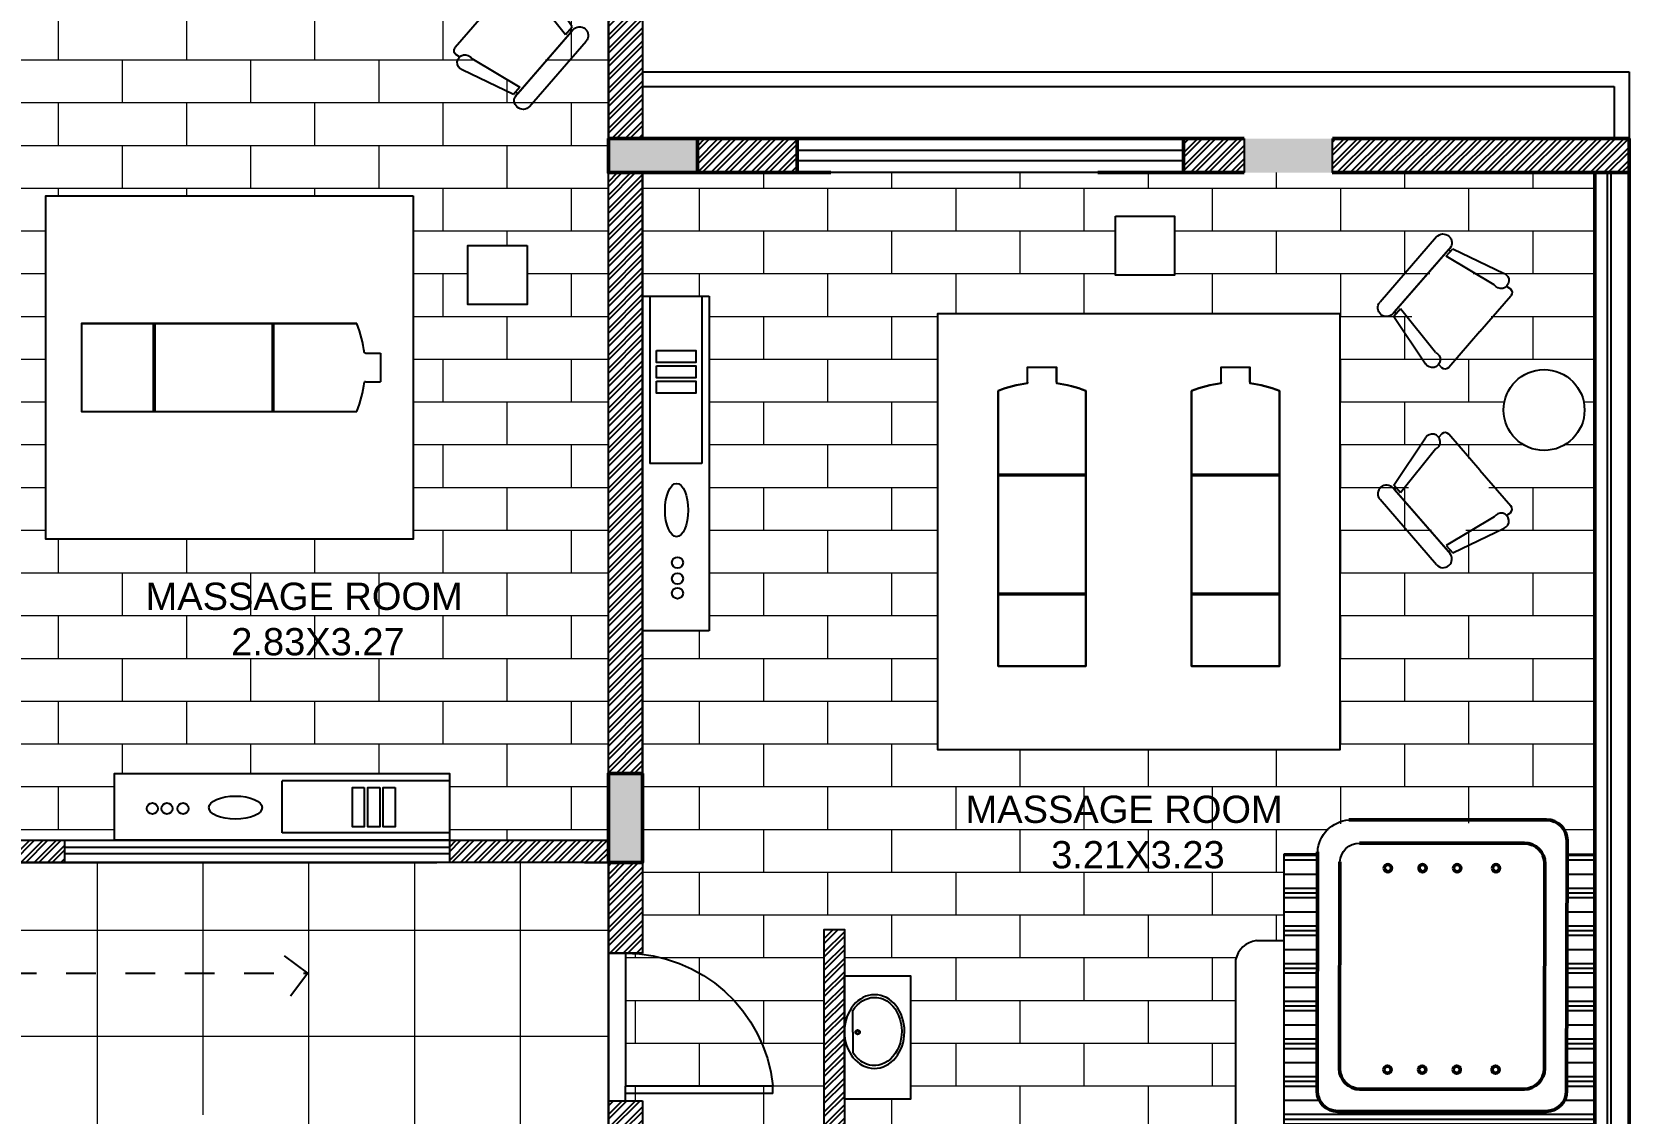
# Model space of a CAD drawing. Header units: millimetres. Extents: x 1521 to 3683, y 1649 to 3322.
# Drawn here: x 1979.64 to 1985.03, y 1667.48 to 1671.12 of the extents above; entities that cross this region are included whole.
import ezdxf

# ---------------------------------------------------------------- set-up
doc = ezdxf.new("R2010")
doc.units = ezdxf.units.MM
doc.header["$LTSCALE"] = 0.1
doc.linetypes.add('DASHED2', pattern=[0.375, 0.25, -0.125])
for name, color, linetype, lineweight in [('COL', 1, 'Continuous', 50), ('plan wall', 7, 'Continuous', 25), ('WALL', 7, 'Continuous', 50), ('WIN', 8, 'Continuous', 25)]:
    doc.layers.add(name, color=color, linetype=linetype, lineweight=lineweight)
doc.layers.add('toilet furniture', color=37, linetype='Continuous')
doc.styles.add('WORKING', font='ARIALN.TTF')
pattern_1 = [(45, (1355.396708, 935.387266), (-0.0224506403, 0.0224506403), []), (45, (1355.396708, 935.40314), (-0.0224506403, 0.0224506403), [])]
pattern_2 = [(0, (316.00692, 14.58098), (0, 0.144063629), []), (90, (316.00692, 14.58098), (-0.216068436, 0.14406363), [0.14406363, -0.14406363])]

# ---------------------------------------------------------------- blocks, each defined once
blk = doc.blocks.new('d')
for p, q in [((0.05, 1), (0.05, 0)), ((0.05, 1), (0.1, 1)), ((0.1, 1), (0.1, 0)), ((0, 0), (0.1, 0))]:
    blk.add_line(p, q)
at = {"linetype": 'DASHED2', "ltscale": 500}
blk.add_arc((-0.005, 0), 1.005, 359.9965, 83.9779, dxfattribs=at)
blk = doc.blocks.new('A$C01EB0BB3')
for p, q in [((-0.0472, 0.1143), (0.4473, 0.1143)), ((-0.0972, 0.0643), (-0.0972, 0.0643)), ((-0.0472, 0.0143), (0.4473, 0.0143)), ((0.4973, 0.0643), (0.4973, 0.0643))]:
    blk.add_line(p, q)
at = {"linetype": 'Continuous'}
for p, q in [((0, 0), (-0.0571, 0)), ((-0.0571, -0.3143), (0, 0)), ((-0.0353, 0.0143), (-0.0374, 0.0006)), ((-0.0352, 0.0143), (0.4354, 0.0143)), ((0.4, 0), (0.4571, 0)), ((0.4571, -0.3143), (0.4, 0)), ((0.4374, 0.0003), (0.4353, 0.0143)), ((0.4571, 0), (0.5429, -0.3143)), ((-0.0571, 0), (-0.1429, -0.3143)), ((-0.0962, -0.3756), (-0.1, -0.4)), ((0.2, -0.4286), (-0.0714, -0.4286)), ((0.2, -0.4286), (0.4714, -0.4286)), ((0.5, -0.4), (0.4959, -0.3739))]:
    blk.add_line(p, q, dxfattribs=at)
for centre, start, end in [((-0.0472, 0.0643), 90, 180), ((0.4473, 0.0643), 0, 90), ((-0.0472, 0.0643), 180, 270), ((0.4473, 0.0643), 270, 0)]:
    blk.add_arc(centre, 0.05, start, end)
for centre, radius, start, end in [((-0.1, -0.3286), 0.0452, 161.56512, 18.43497), ((0.5, -0.3286), 0.0452, 161.56512, 18.43497), ((-0.0714, -0.4), 0.0286, 180.00002, 270.00002), ((0.4714, -0.4), 0.0286, 270.00002, 0.00002)]:
    blk.add_arc(centre, radius, start, end, dxfattribs=at)
blk = doc.blocks.new('A$C708C57D5')
for p, q in [((1.626, -0.41), (0.18, -0.41)), ((0.03, -0.56), (0.033, -2.393)), ((1.548, -0.58), (0.342, -0.58)), ((1.855, -0.643), (1.858, -2.393)), ((0.192, -0.73), (0.195, -2.23)), ((1.692, -0.718), (1.695, -2.23)), ((1.548, -2.38), (0.342, -2.38)), ((1.545, -2.38), (0.345, -2.38)), ((1.708, -2.543), (0.183, -2.543))]:
    blk.add_line(p, q)
for centre in [(0.55, -0.763), (0.834, -0.763), (1.087, -0.763), (1.341, -0.763), (0.553, -2.238), (0.837, -2.238), (1.09, -2.238), (1.344, -2.238)]:
    blk.add_circle(centre, 0.0261)
for centre, start, end in [((0.18, -0.56), 90, 180), ((0.342, -0.73), 90, 180), ((0.345, -2.23), 180, 270), ((1.545, -2.23), 270, 360), ((0.183, -2.393), 180, 270), ((1.708, -2.393), 270, 0)]:
    blk.add_arc(centre, 0.15, start, end)
at = {"layer": 'plan wall'}
for centre, radius, start, end in [((1.61, -0.655), 0.245, 2.6955, 86.2976), ((1.548, -0.724), 0.144, 2.2545, 90.0839)]:
    blk.add_arc(centre, radius, start, end, dxfattribs=at)
blk = doc.blocks.new('A$C6D011404')
at = {"layer": 'toilet furniture'}
for q in [(118, 64), (434, 64)]:
    blk.add_line((281, 64), q, dxfattribs=at)
for radius in [16.7, 11.9]:
    blk.add_circle((281, 99), radius, dxfattribs=at)
at = {"layer": 'toilet furniture', "extrusion": (0, 0, -1)}
blk.add_ellipse((276, 225), major_axis=(276, -2), ratio=0.815709, start_param=3.141593, end_param=9.424778, dxfattribs=at)
at = {"layer": 'toilet furniture'}
blk.add_open_spline([(118, 64), (58, 102), (22, 162), (20, 223), (20, 225), (20, 227), (20, 268), (36, 309), (113, 396), (192, 429), (355, 430), (435, 397), (529, 293), (543, 225), (505, 126), (475, 90), (434, 64)], degree=3, knots=[5.365258, 5.365258, 5.365258, 5.365258, 6.257078, 6.257078, 6.283185, 6.283185, 6.283185, 6.901165, 6.901165, 7.841015, 7.841015, 8.780865, 8.780865, 9.720714, 9.720714, 10.328696, 10.328696, 10.328696, 10.328696], dxfattribs=at)

msp = doc.modelspace()

# ---------------------------------------------------------------- hatches: boundary and pattern name
h = msp.add_hatch()
h.set_pattern_fill('STEEL', color=256, scale=0.01, style=0)
h.set_pattern_definition(pattern_1)
h.paths.add_polyline_path([(1981.7021, 1670.6448), (1981.5871, 1670.6448), (1981.5871, 1668.6198), (1981.7021, 1668.6198)])
h.paths.add_polyline_path([(1982.2238, 1670.7598), (1981.8871, 1670.7598), (1981.8871, 1670.6448), (1982.2238, 1670.6448)])
h.paths.add_polyline_path([(1983.7296, 1670.7598), (1983.5259, 1670.7598), (1983.5259, 1670.6448), (1983.7296, 1670.6448)])
h.paths.add_polyline_path([(1981.7021, 1671.7598), (1981.5871, 1671.7598), (1981.5871, 1670.7598), (1981.7021, 1670.7598)])
h.paths.add_polyline_path([(1979.0971, 1671.7598), (1979.0024, 1671.7598), (1979.0024, 1670.7598), (1979.0971, 1670.7598)])
h = msp.add_hatch()
h.set_pattern_fill('STEEL', color=256, scale=0.01, style=0)
h.set_pattern_definition(pattern_1)
h.paths.add_polyline_path([(1976.2471, 1670.7598), (1976.1596, 1670.7598), (1975.5721, 1670.7598), (1975.5721, 1670.6448), (1976.2471, 1670.6448)])
h.paths.add_polyline_path([(1977.8221, 1670.7598), (1977.1471, 1670.7598), (1977.1471, 1670.6448), (1977.8221, 1670.6448)])
h.paths.add_polyline_path([(1978.1621, 1670.7598), (1977.9371, 1670.7598), (1977.9371, 1670.6448), (1978.0738, 1670.6448), (1978.0738, 1670.6449), (1978.1621, 1670.6449)])
h.paths.add_polyline_path([(1978.7971, 1670.7598), (1978.4621, 1670.7598), (1978.4621, 1670.6449), (1978.7971, 1670.6449)])
h.paths.add_polyline_path([(1978.7621, 1670.6448), (1978.6871, 1670.6448), (1978.6871, 1669.9525), (1978.7621, 1669.9525)])
h.paths.add_polyline_path([(1977.8971, 1670.4598), (1977.8221, 1670.4598), (1977.8221, 1669.7448), (1977.8221, 1668.6948), (1977.8971, 1668.6948)])
h.paths.add_polyline_path([(1978.2875, 1669.5111), (1978.2875, 1669.5111), (1978.2875, 1669.5112), (1978.2875, 1669.5275), (1977.8971, 1669.5275), (1977.8971, 1669.4777), (1977.9371, 1669.4777), (1978.2875, 1669.4777), (1978.2875, 1669.5111)])
h.paths.add_polyline_path([(1978.7621, 1669.5277), (1978.6871, 1669.5277), (1978.6871, 1668.3948), (1978.7621, 1668.3948)])
h.paths.add_polyline_path([(1978.8299, 1668.3948), (1977.9371, 1668.3948), (1977.9371, 1668.3198), (1978.8299, 1668.3198)])
h.paths.add_polyline_path([(1979.4865, 1669.0793), (1978.7621, 1669.0793), (1978.7621, 1669.0111), (1979.4865, 1669.0111)])
h.paths.add_polyline_path([(1981.0516, 1668.3948), (1981.0516, 1668.3198), (1981.5871, 1668.3198), (1981.5871, 1668.3948)])
h.paths.add_polyline_path([(1979.7556, 1668.3198), (1979.7556, 1668.3948), (1979.3272, 1668.3948), (1979.3272, 1668.3198)])
h = msp.add_hatch()
h.set_pattern_fill('STEEL', color=256, scale=0.01, style=0)
h.set_pattern_definition(pattern_1)
h.paths.add_polyline_path([(1984.0271, 1670.7598), (1985.0271, 1670.7598), (1985.0271, 1670.6448), (1984.0271, 1670.6448)])
at = {"lineweight": 0}
h = msp.add_hatch(dxfattribs=at)
h.set_pattern_fill('NET', color=9, scale=0.11224, style=0)
h.set_pattern_definition([(0, (316.00692, 94.0365), (0, 0.35636287), []), (90, (316.00692, 94.0365), (-0.35636287, 0), [])])
h.paths.add_polyline_path([(1971.0421, 1668.3198), (1971.0421, 1668.2766), (1971.0331, 1668.2766), (1971.0331, 1668.2358), (1971.0086, 1668.2358), (1971.0086, 1667.5557), (1971.0195, 1667.5557), (1971.0195, 1667.5421), (1971.0331, 1667.5421), (1971.0331, 1667.5149), (1971.0421, 1667.5149), (1971.0421, 1667.4698), (1971.2421, 1667.4698), (1971.2421, 1667.4198), (1973.1171, 1667.4198), (1973.1171, 1667.4698), (1974.1321, 1667.4698), (1974.1321, 1667.0698), (1974.0821, 1667.0698), (1974.0821, 1666.4251), (1975.0821, 1666.4251), (1975.0821, 1667.0698), (1975.0321, 1667.0698), (1975.0321, 1667.4698), (1975.7571, 1667.4698), (1975.7571, 1667.4198), (1977.6371, 1667.4198), (1977.6371, 1667.4698), (1977.9871, 1667.4698), (1977.9871, 1667.4198), (1979.9621, 1667.4198), (1979.9621, 1667.4698), (1980.3621, 1667.4698), (1980.3621, 1667.1198), (1980.3121, 1667.1198), (1980.3121, 1665.3123), (1980.3621, 1665.3123), (1980.3621, 1664.9623), (1980.3121, 1664.9623), (1980.3121, 1662.9548), (1980.3621, 1662.9548), (1980.3621, 1662.1398), (1979.9621, 1662.1398), (1979.9621, 1662.1898), (1979.0635, 1662.1898), (1979.0635, 1661.1898), (1979.9621, 1661.1898), (1979.9621, 1661.2398), (1980.3621, 1661.2398), (1980.3621, 1660.1523), (1980.3121, 1660.1523), (1980.3121, 1658.8498), (1980.3621, 1658.8498), (1980.3621, 1658.5248), (1980.3121, 1658.5248), (1980.3121, 1657.9948), (1980.8746, 1657.9948), (1980.8746, 1658.0323), (1981.0246, 1658.0323), (1981.0246, 1657.9948), (1981.5871, 1657.9948), (1981.5871, 1658.0363), (1981.6447, 1658.0363), (1981.6447, 1658.5335), (1981.5871, 1658.5335), (1981.5871, 1668.3198), (1977.8221, 1668.3198), (1977.8221, 1668.9948), (1975.5721, 1668.9948), (1975.5721, 1668.3198)])
h = msp.add_hatch()
h.set_pattern_fill('PLASTI', color=256, scale=0.02, style=0)
h.set_pattern_definition([(0, (316.00692, 94.0365), (0, 0.127), []), (0, (316.00692, 94.05238), (0, 0.127), []), (0, (316.00692, 94.06825), (0, 0.127), []), (0, (316.00692, 94.11588), (0, 0.127), [])])
h.paths.add_polyline_path([(1984.9121, 1668.3481), (1984.8182, 1668.348), (1984.817, 1667.5503, -0.414214), (1984.7479, 1667.4813), (1984.0454, 1667.4813, -0.415191), (1983.9763, 1667.5506), (1983.9776, 1668.348), (1983.8631, 1668.348), (1983.8631, 1667.4198), (1984.0271, 1667.4198), (1984.9121, 1667.4198)])
h.paths.add_polyline_path([(1984.9121, 1665.0798), (1984.0271, 1665.0798), (1983.8631, 1665.0798), (1983.8631, 1664.1516), (1983.9776, 1664.1516), (1983.9763, 1664.949, -0.415191), (1984.0454, 1665.0184), (1984.7479, 1665.0184, -0.414214), (1984.817, 1664.9493), (1984.8182, 1664.1515), (1984.9121, 1664.1515)])
h = msp.add_hatch()
h.set_pattern_fill('STEEL', color=256, scale=0.01, style=0)
h.set_pattern_definition(pattern_1)
h.paths.add_polyline_path([(1981.7021, 1668.3198), (1981.5871, 1668.3198), (1981.5871, 1668.0141), (1981.7021, 1668.0141)])
h.paths.add_polyline_path([(1981.7021, 1667.5168), (1981.5871, 1667.5168), (1981.5871, 1667.4198), (1981.7021, 1667.4198)])
h = msp.add_hatch()
h.set_pattern_fill('STEEL', color=256, scale=0.01, style=0)
h.set_pattern_definition(pattern_1)
h.paths.add_polyline_path([(1982.3825, 1668.0942), (1982.3143, 1668.0942), (1982.3143, 1667.4198), (1981.8871, 1667.4198), (1981.8871, 1667.3623), (1982.9336, 1667.3623), (1982.9336, 1667.4198), (1982.3825, 1667.4198)])
at = {"layer": 'COL'}
h = msp.add_hatch(color=256, dxfattribs=at)
h.paths.add_polyline_path([(1980.3121, 1662.9048), (1980.3121, 1662.6548), (1980.1971, 1662.6548), (1980.1971, 1662.9048)])
h.paths.add_polyline_path([(1975.1971, 1665.2623), (1975.1971, 1665.0123), (1975.0821, 1665.0123), (1975.0821, 1665.2623)])
h.paths.add_polyline_path([(1975.0821, 1662.3048), (1975.3321, 1662.3048), (1975.3321, 1662.1898), (1975.0821, 1662.1898)])
h.paths.add_polyline_path([(1977.4471, 1662.3048), (1977.6971, 1662.3048), (1977.6971, 1662.1898), (1977.4471, 1662.1898)])
h.paths.add_polyline_path([(1980.3121, 1667.4198), (1980.3121, 1667.1698), (1980.1971, 1667.1698), (1980.1971, 1667.4198)])
h.paths.add_polyline_path([(1975.4571, 1667.4198), (1975.7071, 1667.4198), (1975.7071, 1667.3048), (1975.4571, 1667.3048)])
h.paths.add_polyline_path([(1977.6871, 1667.4198), (1977.9371, 1667.4198), (1977.9371, 1667.3048), (1977.6871, 1667.3048)])
h.paths.add_polyline_path([(1980.3121, 1665.2623), (1980.3121, 1665.0123), (1980.1971, 1665.0123), (1980.1971, 1665.2623)])
h.paths.add_polyline_path([(1981.5871, 1662.7698), (1981.8871, 1662.7698), (1981.8871, 1662.6548), (1981.5871, 1662.6548)])
h.paths.add_polyline_path([(1981.7021, 1668.6198), (1981.7021, 1668.3198), (1981.5871, 1668.3198), (1981.5871, 1668.6198)])
h.paths.add_polyline_path([(1983.7271, 1670.7598), (1984.0271, 1670.7598), (1984.0271, 1670.6448), (1983.7271, 1670.6448)])
h.paths.add_polyline_path([(1981.5871, 1670.7598), (1981.8871, 1670.7598), (1981.8871, 1670.6448), (1981.5871, 1670.6448)])
h.paths.add_polyline_path([(1983.6521, 1662.7698), (1984.0271, 1662.7698), (1984.0271, 1662.6548), (1983.6521, 1662.6548)])
h.paths.add_polyline_path([(1984.0271, 1660.3848), (1984.0271, 1660.2698), (1983.6521, 1660.2698), (1983.6521, 1660.3848)])
h.paths.add_polyline_path([(1984.0271, 1665.1948), (1984.0271, 1665.0798), (1983.6521, 1665.0798), (1983.6521, 1665.1948)])
h.paths.add_polyline_path([(1977.8221, 1668.6948), (1977.9371, 1668.6948), (1977.9371, 1668.3198), (1977.8221, 1668.3198)])
edge = h.paths.add_edge_path()
edge.add_line((1984.0271, 1667.3048), (1983.6521, 1667.3048))
edge.add_line((1983.6521, 1667.3048), (1983.6521, 1667.4198))
edge.add_line((1983.6521, 1667.4198), (1984.0271, 1667.4198))
h.paths.add_polyline_path([(1981.8871, 1667.4198), (1981.8871, 1667.3048), (1981.5871, 1667.3048), (1981.5871, 1667.4198)])
h.paths.add_polyline_path([(1979.0971, 1670.7598), (1979.0971, 1670.6448), (1978.7971, 1670.6448), (1978.7971, 1670.7598)])
h.paths.add_polyline_path([(1977.8221, 1670.7598), (1977.9371, 1670.7598), (1977.9371, 1670.4598), (1977.8221, 1670.4598)])
h.paths.add_polyline_path([(1975.4571, 1670.7598), (1975.5721, 1670.7598), (1975.5721, 1670.4598), (1975.4571, 1670.4598)])
h.paths.add_polyline_path([(1980.3121, 1656.1548), (1980.1971, 1656.1548), (1980.1971, 1656.3798), (1980.3121, 1656.3798)])
h.paths.add_polyline_path([(1983.7521, 1658.6948), (1984.0271, 1658.6948), (1984.0271, 1658.5798), (1983.7521, 1658.5798)])
h.paths.add_polyline_path([(1970.9671, 1668.5448), (1971.0821, 1668.5448), (1971.0821, 1668.3198), (1970.9671, 1668.3198)])
h.paths.add_polyline_path([(1983.8021, 1656.1548), (1983.8021, 1656.2698), (1984.0271, 1656.2698), (1984.0271, 1656.1548)])
h.paths.add_polyline_path([(1973.2771, 1668.5448), (1973.3921, 1668.5448), (1973.3921, 1668.3198), (1973.2771, 1668.3198)])
h.paths.add_polyline_path([(1973.2771, 1670.7598), (1973.3921, 1670.7598), (1973.3921, 1670.5348), (1973.2771, 1670.5348)])
h.paths.add_polyline_path([(1970.9671, 1670.7598), (1971.0821, 1670.7598), (1971.0821, 1670.5348), (1970.9671, 1670.5348)])
h.paths.add_polyline_path([(1981.7021, 1656.1548), (1981.5871, 1656.1548), (1981.5871, 1656.3798), (1981.7021, 1656.3798)])
h.paths.add_polyline_path([(1981.8121, 1658.6948), (1981.8121, 1658.5798), (1981.5871, 1658.5798), (1981.5871, 1658.6948)])
h.paths.add_polyline_path([(1971.1921, 1667.4198), (1971.1921, 1667.3048), (1970.9671, 1667.3048), (1970.9671, 1667.4198)])
h.paths.add_polyline_path([(1969.3521, 1667.5298), (1969.4671, 1667.5298), (1969.4671, 1667.3048), (1969.3521, 1667.3048)])
h.paths.add_polyline_path([(1969.3521, 1670.7598), (1969.4671, 1670.7598), (1969.4671, 1670.5348), (1969.3521, 1670.5348)])
h.paths.add_polyline_path([(1973.3921, 1667.4198), (1973.3921, 1667.3048), (1973.1671, 1667.3048), (1973.1671, 1667.4198)])
h.paths.add_polyline_path([(1976.9971, 1668.9948), (1976.9971, 1669.8198), (1976.3971, 1669.8198), (1976.3971, 1668.9948), (1976.3221, 1668.9948), (1976.3221, 1669.8948), (1977.0721, 1669.8948), (1977.0721, 1668.9948)])
h.paths.add_polyline_path([(1981.5871, 1665.1948), (1981.8871, 1665.1948), (1981.8871, 1665.0798), (1981.5871, 1665.0798)])
h.paths.add_polyline_path([(1981.8871, 1660.3848), (1981.8871, 1660.2698), (1981.5871, 1660.2698), (1981.5871, 1660.3848)])
h.paths.add_polyline_path([(1980.3121, 1658.5748), (1980.1971, 1658.5748), (1980.1971, 1658.7998), (1980.3121, 1658.7998)])
h.paths.add_polyline_path([(1980.3121, 1660.4523), (1980.3121, 1660.2023), (1980.1971, 1660.2023), (1980.1971, 1660.4523)])
h.paths.add_polyline_path([(1975.4571, 1668.6198), (1975.5721, 1668.6198), (1975.5721, 1668.3198), (1975.4571, 1668.3198)])
at = {"layer": 'WIN', "lineweight": 0}
h = msp.add_hatch(dxfattribs=at)
h.set_pattern_fill('AR-BRSTD', color=9, scale=0.002127, style=0)
h.set_pattern_definition(pattern_2)
h.paths.add_polyline_path([(1979.6917, 1669.4095), (1979.6917, 1670.5664), (1980.9291, 1670.5664), (1980.9291, 1669.4095)])
h.paths.add_polyline_path([(1981.1139, 1670.1999), (1981.1139, 1670.3994), (1981.3132, 1670.3994), (1981.3132, 1670.1999)])
edge = h.paths.add_edge_path()
edge.add_arc((1980.9593, 1671.3894), 0.1364, 0, 360)
h.paths.add_polyline_path([(1978.8052, 1669.0793), (1978.8052, 1669.3021), (1979.2514, 1669.3021), (1979.2514, 1669.0793), (1979.4865, 1669.0793), (1979.4865, 1669.0111), (1978.7621, 1669.0111), (1978.7621, 1668.3948), (1978.8299, 1668.3948), (1978.8299, 1668.3573), (1979.3272, 1668.3573), (1979.3272, 1668.3948), (1979.923, 1668.3948), (1979.923, 1668.6198), (1981.0516, 1668.6198), (1981.0516, 1668.3948), (1981.5871, 1668.3948), (1981.5871, 1671.6668), (1980.2159, 1671.6668), (1980.2159, 1671.3072), (1979.2399, 1671.3072), (1979.2399, 1670.9339), (1979.0971, 1670.9339), (1979.0971, 1670.6448), (1978.7621, 1670.6448), (1978.7621, 1669.0793)])
h.paths.add_polyline_path([(1981.1273, 1671.0289), (1981.1273, 1671.1314), (1981.2804, 1671.3077), (1981.4154, 1671.1454), (1981.3725, 1671.0164), (1981.2457, 1670.9587)])
h = msp.add_hatch(dxfattribs=at)
h.set_pattern_fill('AR-BRSTD', color=9, scale=0.002127, style=0)
h.set_pattern_definition(pattern_2)
h.paths.add_polyline_path([(1983.296, 1670.2987), (1983.296, 1670.498), (1983.4955, 1670.498), (1983.4955, 1670.2987)])
h.paths.add_polyline_path([(1982.6974, 1668.6996), (1982.6974, 1670.1696), (1984.0519, 1670.1696), (1984.0519, 1668.6996)])
edge = h.paths.add_edge_path()
edge.add_arc((1984.4286, 1670.189), 0.1364, 0, 360)
edge = h.paths.add_edge_path()
edge.add_arc((1984.4191, 1669.5636), 0.1364, 0, 360)
edge = h.paths.add_edge_path()
edge.add_arc((1984.7406, 1669.8448), 0.1364, 0, 360)
h.paths.add_polyline_path([(1981.7021, 1670.2288), (1981.9271, 1670.2288), (1981.9271, 1669.1002), (1981.7021, 1669.1002), (1981.7021, 1668.0141), (1981.6446, 1668.0141), (1981.6446, 1667.5168), (1981.7021, 1667.5168), (1981.7021, 1667.4198), (1982.3143, 1667.4198), (1982.3143, 1668.0942), (1982.3825, 1668.0942), (1982.3825, 1667.9381), (1982.6053, 1667.9381), (1982.6053, 1667.5226), (1982.3825, 1667.5226), (1982.3825, 1667.4198), (1983.701, 1667.4198), (1983.701, 1667.9919), (1983.7258, 1668.0355), (1983.863, 1668.0569), (1983.8631, 1668.348), (1983.9775, 1668.348), (1984.0099, 1668.4298), (1984.0831, 1668.4634), (1984.7981, 1668.4432), (1984.8183, 1668.3943), (1984.8182, 1668.3482), (1984.9121, 1668.3481), (1984.9121, 1670.6448), (1981.7021, 1670.6448)])

# ---------------------------------------------------------------- linework, layer by layer
for p, q in [((1981.5871, 1671.7598), (1981.5871, 1670.7598)), ((1981.7021, 1671.7598), (1981.7021, 1670.7598)), ((1983.7296, 1670.7598), (1983.7296, 1670.6448)), ((1981.5871, 1668.6198), (1981.5871, 1670.6448)), ((1981.7021, 1668.6198), (1981.7021, 1670.6448)), ((1982.3371, 1670.6448), (1981.7021, 1670.6448)), ((1981.7021, 1670.6448), (1981.7021, 1668.6198)), ((1983.2371, 1670.6448), (1982.3371, 1670.6448)), ((1984.9534, 1670.6448), (1984.9534, 1667.4198)), ((1984.9652, 1670.6448), (1984.9652, 1667.4198)), ((1981.7021, 1670.2288), (1981.9271, 1670.2288)), ((1981.7271, 1670.2288), (1981.7271, 1669.6645)), ((1981.9021, 1670.2288), (1981.9021, 1669.6645)), ((1981.9271, 1670.2288), (1981.9271, 1669.1002)), ((1981.9021, 1669.6645), (1981.7271, 1669.6645)), ((1981.9271, 1669.1002), (1981.7021, 1669.1002)), ((1979.923, 1668.3948), (1979.923, 1668.6198)), ((1979.923, 1668.6198), (1981.0516, 1668.6198)), ((1981.0516, 1668.5948), (1980.4873, 1668.5948)), ((1980.4873, 1668.4198), (1980.4873, 1668.5948)), ((1981.0516, 1668.6198), (1981.0516, 1668.3948)), ((1981.7021, 1668.6198), (1981.7021, 1668.3198)), ((1981.0516, 1668.3948), (1979.923, 1668.3948)), ((1981.0516, 1668.4198), (1980.4873, 1668.4198)), ((1983.8631, 1668.348), (1983.8631, 1667.4198)), ((1983.9776, 1668.348), (1983.8631, 1668.348)), ((1984.8182, 1668.348), (1984.9121, 1668.3481)), ((1977.9371, 1668.3198), (1981.0093, 1668.3198)), ((1981.5066, 1668.3198), (1981.5871, 1668.3198)), ((1981.5871, 1668.3198), (1981.5871, 1668.0141)), ((1981.7021, 1668.3198), (1981.7021, 1668.0141)), ((1981.7021, 1668.3198), (1981.7021, 1668.0141)), ((1983.7711, 1668.057), (1983.8631, 1668.0569)), ((1981.7021, 1668.0141), (1981.5871, 1668.0141)), ((1981.5871, 1668.0141), (1981.5871, 1667.5168)), ((1981.5872, 1668.0141), (1981.7022, 1668.0141)), ((1981.6446, 1668.0141), (1981.6446, 1667.5666)), ((1983.701, 1667.9919), (1983.701, 1667.4198)), ((1981.5871, 1667.5168), (1981.7021, 1667.5168)), ((1981.5871, 1667.5168), (1981.5871, 1667.4198)), ((1981.5871, 1667.5168), (1981.7021, 1667.5168)), ((1981.7021, 1667.5168), (1981.7021, 1667.4198)), ((1981.7021, 1667.5168), (1981.7021, 1667.4198))]:
    msp.add_line(p, q)
at = {"linetype": 'DASHED2'}
for p, q in [((1980.5742, 1667.9472), (1980.4958, 1668.0058)), ((1977.9594, 1667.9472), (1980.5742, 1667.9472)), ((1980.5742, 1667.9472), (1980.5154, 1667.869))]:
    msp.add_line(p, q, dxfattribs=at)
for points in [[(1978.7621, 1670.6448), (1978.7621, 1669.0793), (1979.4865, 1669.0793), (1979.4865, 1669.0111), (1978.7621, 1669.0111), (1978.7621, 1668.3948), (1978.8299, 1668.3948), (1978.8299, 1668.3573), (1979.3272, 1668.3573), (1979.3272, 1668.3948), (1979.923, 1668.3948), (1979.923, 1668.6198), (1981.0516, 1668.6198), (1981.0516, 1668.3948), (1981.5871, 1668.3948), (1981.5871, 1671.6668), (1979.0971, 1671.6668), (1979.0971, 1670.6448), (1978.7621, 1670.6448)], [(1981.5871, 1658.5335), (1981.5871, 1668.3198), (1977.8221, 1668.3198), (1977.8221, 1668.9948), (1975.5721, 1668.9948), (1975.5721, 1668.3198), (1971.0421, 1668.3198), (1971.0421, 1668.2766), (1971.0331, 1668.2766)], [(1982.3143, 1667.4198), (1982.3143, 1668.0942), (1982.3825, 1668.0942), (1982.3825, 1667.4198)]]:
    msp.add_lwpolyline(points)
for points in [[(1984.0271, 1670.7598), (1985.0271, 1670.7598), (1985.0271, 1670.6448), (1984.0271, 1670.6448)], [(1980.9291, 1670.5664), (1980.9291, 1669.4095), (1979.6917, 1669.4095), (1979.6917, 1670.5664)], [(1983.296, 1670.498), (1983.4955, 1670.498), (1983.4955, 1670.2987), (1983.296, 1670.2987)], [(1981.3132, 1670.3994), (1981.3132, 1670.1999), (1981.1139, 1670.1999), (1981.1139, 1670.3994)], [(1984.0519, 1670.1696), (1984.0519, 1668.6996), (1982.6974, 1668.6996), (1982.6974, 1670.1696)], [(1981.749, 1670.0454), (1981.8816, 1670.0454), (1981.8816, 1670.0051), (1981.749, 1670.0051)], [(1981.749, 1669.9939), (1981.8816, 1669.9939), (1981.8816, 1669.9536), (1981.749, 1669.9536)], [(1981.749, 1669.9417), (1981.8816, 1669.9417), (1981.8816, 1669.9014), (1981.749, 1669.9014)], [(1980.7646, 1668.5729), (1980.7646, 1668.4403), (1980.7242, 1668.4403), (1980.7242, 1668.5729)], [(1980.8167, 1668.5729), (1980.8167, 1668.4403), (1980.7764, 1668.4403), (1980.7764, 1668.5729)], [(1980.8682, 1668.5729), (1980.8682, 1668.4403), (1980.8279, 1668.4403), (1980.8279, 1668.5729)], [(1982.3825, 1667.9381), (1982.6053, 1667.9381), (1982.6053, 1667.5226), (1982.3825, 1667.5226)]]:
    msp.add_lwpolyline(points, close=True)
for points in [[(1982.9005, 1669.9091, -0.065739), (1983, 1669.9351), (1983, 1669.9381), (1983, 1669.9895), (1983.0969, 1669.9895), (1983.0969, 1669.9351, -0.065739), (1983.1964, 1669.9091), (1983.1964, 1668.981), (1982.9005, 1668.981), (1982.9005, 1669.2231), (1982.9005, 1669.7073)], [(1983.5529, 1669.9091, -0.065744), (1983.6525, 1669.9351), (1983.6525, 1669.9381), (1983.6525, 1669.9895), (1983.7493, 1669.9895), (1983.7493, 1669.9351, -0.065733), (1983.8488, 1669.9091), (1983.8488, 1668.981), (1983.5529, 1668.981), (1983.5529, 1669.2231), (1983.5529, 1669.7073)]]:
    msp.add_lwpolyline(points, format="xyb", close=True)
at = {"color": 9}
msp.add_lwpolyline([(1981.0516, 1668.3198), (1979.7556, 1668.3198), (1979.7556, 1668.3948), (1981.0516, 1668.3948)], close=True, dxfattribs=at)
for centre, radius in [((1984.7406, 1669.8448), 0.1364), ((1981.8201, 1669.3307), 0.0187), ((1981.8201, 1669.2766), 0.0187), ((1981.8201, 1669.2274), 0.0187), ((1980.0502, 1668.5018), 0.0187), ((1980.0994, 1668.5018), 0.0187), ((1980.1535, 1668.5018), 0.0187)]:
    msp.add_circle(centre, radius)
msp.add_arc((1983.7825, 1667.9744), 0.0833, 97.8898, 167.93)
for centre, major_axis in [((1981.817, 1669.5075), (0, -0.0898)), ((1980.3303, 1668.5049), (-0.0898, 0))]:
    msp.add_ellipse(centre, major_axis=major_axis, ratio=0.432836)
at = {"layer": 'COL'}
for points in [[(1981.5871, 1670.7598), (1981.8871, 1670.7598), (1981.8871, 1670.6448), (1981.5871, 1670.6448)], [(1981.7021, 1668.6198), (1981.7021, 1668.3198), (1981.5871, 1668.3198), (1981.5871, 1668.6198)]]:
    msp.add_lwpolyline(points, close=True, dxfattribs=at)
at = {"layer": 'plan wall'}
for p, q in [((1979.8112, 1670.1359), (1980.7393, 1670.1359)), ((1979.8112, 1670.1359), (1980.0048, 1670.1359)), ((1979.8112, 1670.1359), (1980.0533, 1670.1359)), ((1980.0533, 1670.1359), (1980.0533, 1669.84)), ((1980.0533, 1670.1359), (1980.5375, 1670.1359)), ((1980.0581, 1670.1359), (1980.0581, 1669.84)), ((1980.4539, 1670.1359), (1980.4539, 1669.84)), ((1980.4587, 1670.1359), (1980.4587, 1669.84)), ((1980.7682, 1670.0364), (1980.7652, 1670.0364)), ((1980.7682, 1670.0364), (1980.8196, 1670.0364)), ((1980.8196, 1670.0364), (1980.8196, 1669.9395)), ((1983, 1669.9381), (1983, 1669.9895)), ((1983, 1669.9895), (1983.0969, 1669.9895)), ((1983.0969, 1669.9381), (1983.0969, 1669.9895)), ((1983.6525, 1669.9381), (1983.6525, 1669.9895)), ((1983.6525, 1669.9895), (1983.7493, 1669.9895)), ((1983.7493, 1669.9381), (1983.7493, 1669.9895)), ((1980.7682, 1669.9395), (1980.7652, 1669.9395)), ((1980.7682, 1669.9395), (1980.8196, 1669.9395)), ((1983, 1669.9381), (1983, 1669.9351)), ((1983.0969, 1669.9381), (1983.0969, 1669.9351)), ((1983.6525, 1669.9381), (1983.6525, 1669.9351)), ((1983.7493, 1669.9381), (1983.7493, 1669.9351)), ((1982.9005, 1668.981), (1982.9005, 1669.9091)), ((1983.5529, 1668.981), (1983.5529, 1669.9091)), ((1982.9005, 1669.2231), (1982.9005, 1669.7073)), ((1983.5529, 1669.2231), (1983.5529, 1669.7073)), ((1982.9005, 1669.6286), (1983.1964, 1669.6286)), ((1982.9005, 1669.6237), (1983.1964, 1669.6237)), ((1983.5529, 1669.6286), (1983.8488, 1669.6286)), ((1983.5529, 1669.6237), (1983.8488, 1669.6237)), ((1982.9005, 1669.228), (1983.1964, 1669.228)), ((1982.9005, 1668.981), (1982.9005, 1669.2231)), ((1982.9005, 1669.2231), (1983.1964, 1669.2231)), ((1983.5529, 1669.228), (1983.8488, 1669.228)), ((1983.5529, 1668.981), (1983.5529, 1669.2231)), ((1983.5529, 1669.2231), (1983.8488, 1669.2231)), ((1982.9005, 1668.981), (1982.9005, 1669.1747)), ((1983.5529, 1668.981), (1983.5529, 1669.1747)), ((1979.3257, 1668.3948), (1981.5871, 1668.3948))]:
    msp.add_line(p, q, dxfattribs=at)
for points in [[(1980.7393, 1670.1359), (1979.8112, 1670.1359), (1979.8112, 1669.84), (1980.7393, 1669.84)], [(1982.9005, 1669.9091), (1982.9005, 1668.981), (1983.1964, 1668.981), (1983.1964, 1669.9091)], [(1983.5529, 1669.9091), (1983.5529, 1668.981), (1983.8488, 1668.981), (1983.8488, 1669.9091)]]:
    msp.add_lwpolyline(points, dxfattribs=at)
for centre, start, end in [((1980.3753, 1669.988), 7.0786, 22.1238), ((1980.3753, 1669.988), 337.8762, 352.9214), ((1983.0484, 1669.5452), 97.0786, 112.1238), ((1983.0484, 1669.5452), 67.8762, 82.9214), ((1983.7009, 1669.5452), 97.0786, 112.1238), ((1983.7009, 1669.5452), 67.8762, 82.9214)]:
    msp.add_arc(centre, 0.3929, start, end, dxfattribs=at)
at = {"layer": 'WALL'}
for p, q in [((1981.8871, 1670.7598), (1983.7296, 1670.7598)), ((1982.2238, 1670.6448), (1982.2238, 1670.7598)), ((1983.5259, 1670.6448), (1983.5259, 1670.7598)), ((1985.0271, 1670.7598), (1984.0271, 1670.7598)), ((1985.0271, 1670.7598), (1985.0271, 1656.1548)), ((1981.6621, 1670.6448), (1982.3371, 1670.6448)), ((1983.2371, 1670.6448), (1983.7296, 1670.6448)), ((1985.0271, 1670.6448), (1984.027, 1670.6448)), ((1984.9121, 1670.6448), (1984.9121, 1667.4198))]:
    msp.add_line(p, q, dxfattribs=at)
at = {"layer": 'WIN'}
for p, q in [((1981.7021, 1670.9848), (1985.0271, 1670.9848)), ((1985.0271, 1670.9848), (1985.0271, 1670.7598)), ((1981.7021, 1670.9348), (1984.9771, 1670.9348)), ((1984.9771, 1670.9348), (1984.9771, 1670.7598)), ((1983.2371, 1670.7598), (1982.2238, 1670.7598)), ((1983.5259, 1670.7198), (1982.2238, 1670.7198)), ((1983.5259, 1670.6848), (1982.2238, 1670.6848)), ((1983.2371, 1670.6448), (1982.3371, 1670.6448)), ((1979.7556, 1668.3713), (1981.0516, 1668.3713)), ((1979.7556, 1668.3503), (1981.0516, 1668.3503))]:
    msp.add_line(p, q, dxfattribs=at)

# ---------------------------------------------------------------- block references
at = {"zscale": 0.5881550862646928}
for p, xscale, yscale, rotation in [((1981.2889, 1670.9331), -0.5881550862646523, 0.5881550862645782, 229.0320513006065), ((1984.411, 1670.363), -0.5881550862645031, 0.588155086264635, 49.03205130062314), ((1984.411, 1669.3885), 0.5881550862645034, 0.5881550862645782, 130.9679486993768)]:
    msp.add_blockref('A$C01EB0BB3', p, dxfattribs=dict(at, xscale=xscale, yscale=yscale, rotation=rotation))
at = {"layer": 'plan wall'}
for name, p, xscale, yscale, zscale, rotation in [('d', (1981.6446, 1667.5168), -0.4972713632336295, 0.4972713317872604, 0.4972713449530568, 269.9964978190129), ('A$C6D011404', (1982.3826, 1667.8745), 0.0004499816906335, 0.0004500122070112, 0.00045, 269.9961142152919)]:
    msp.add_blockref(name, p, dxfattribs=dict(at, xscale=xscale, yscale=yscale, zscale=zscale, rotation=rotation))
at = {"layer": 'WALL', "xscale": -0.4605444288736181, "yscale": 0.4605444288736181, "zscale": 0.4605444288735045}
msp.add_blockref('A$C708C57D5', (1984.8319, 1668.6523), dxfattribs=at)

# ---------------------------------------------------------------- texts
at = {"ltscale": 0.2, "char_height": 0.091816, "width": 2.429084, "attachment_point": 1, "style": 'WORKING'}
for s, insert in [('\\pi0.6898;{\\f@Arial Unicode MS|b0|i0|c0|p34;MASSAGE ROOM\\P\\pi0.87155;   2.83X3.27}', (1979.3375, 1669.263)), ('\\pi0.6898;{\\f@Arial Unicode MS|b0|i0|c0|p34;MASSAGE ROOM\\P\\pi0.87142;   3.21X3.23}', (1982.1011, 1668.5452))]:
    msp.add_mtext(s, dxfattribs=dict(at, insert=insert))

doc.saveas('drawing.dxf')
